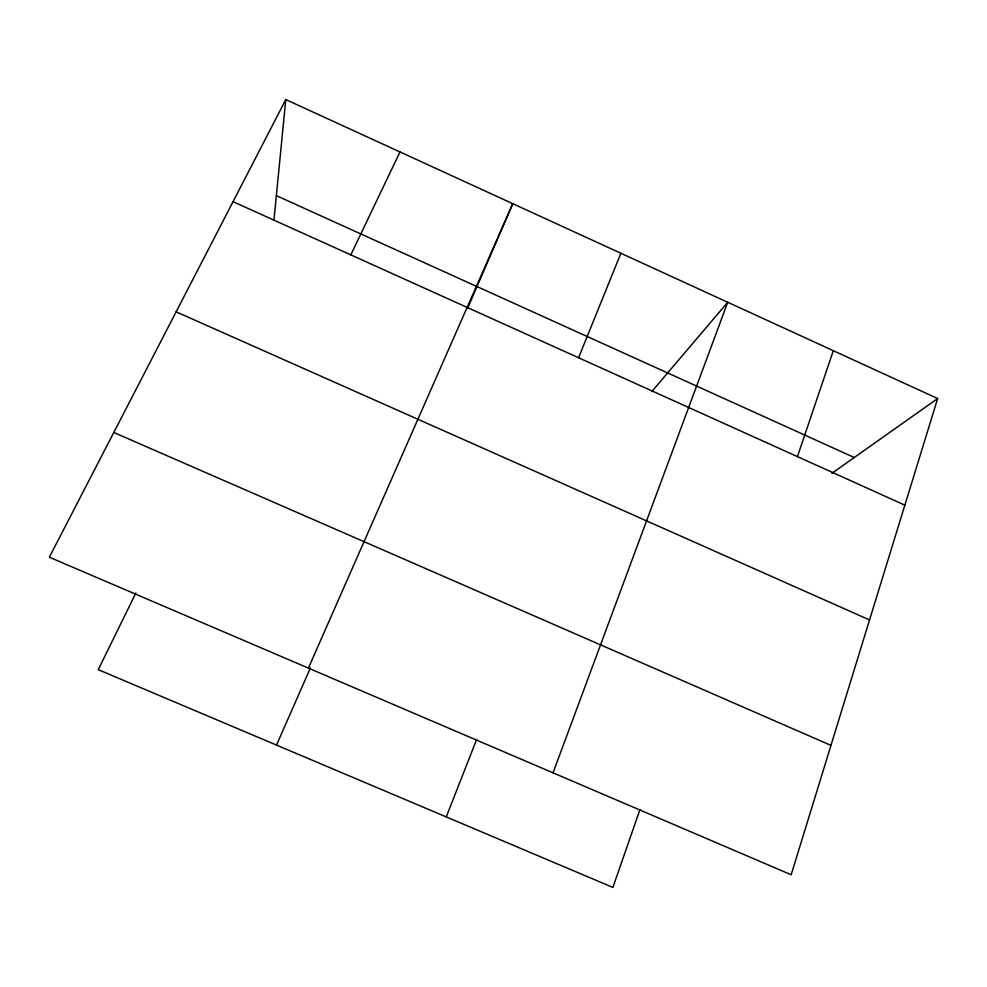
<?xml version="1.0" encoding="UTF-8"?>
<svg xmlns="http://www.w3.org/2000/svg" width="987" height="987" viewBox="0 0 987 987"><rect width="100%" height="100%" fill="white"/><g stroke="black" fill="none" stroke-linecap="round" stroke-linejoin="round"><path stroke-width="1.48" d="M273.954 220.039L285.786 99.576L937.65 398.538L791.167 874.766L49.35 557.211L285.786 99.576M797.422 456.611L833.312 350.681M640.032 809.352L612.89 887.424L98.256 669.667L135.861 593.039M553.028 772.821L727.727 302.256L651.704 391.666M446.26 816.915L476.672 739.411M578.567 357.75L620.885 253.264M467.567 308.487L512.759 203.667L308.413 668.113M276.508 745.086L310.387 667.989M350.829 254.868L399.982 151.949M831.942 473.291L937.65 398.538M113.789 432.479L830.968 745.395M176.13 311.83L869.547 619.947M276.348 195.648L854.261 457.512M233.043 201.669L904.857 505.147"/></g></svg>
